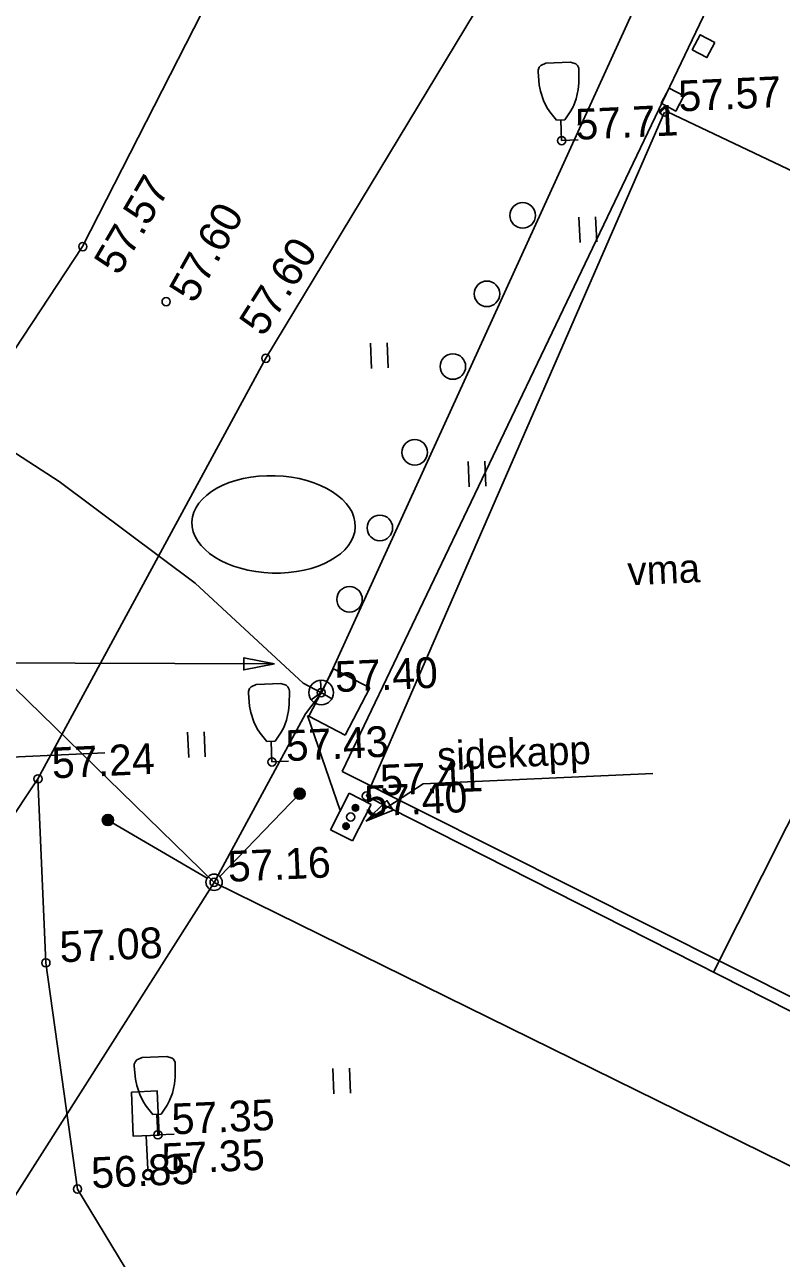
# Model space of a CAD drawing. Extents: x 639882 to 641635, y 6455747 to 6456742.
# Drawn here: x 640240.92 to 640259.37, y 6455948.18 to 6455978.22 of the extents above; entities that cross this region are included whole.
import ezdxf

# ---------------------------------------------------------------- set-up
doc = ezdxf.new("R2010")
doc.units = 0
for name, color, linetype in [('KIHT_10', 7, 'Continuous'), ('KIHT_13', 7, 'Continuous'), ('KIHT_17', 7, 'Continuous'), ('KIHT_22', 7, 'Continuous'), ('KIHT_28', 7, 'Continuous'), ('KIHT_30', 7, 'Continuous'), ('KIHT_31', 7, 'Continuous'), ('KIHT_40', 7, 'Continuous'), ('KIHT_41', 7, 'Continuous'), ('KIHT_46', 7, 'Continuous'), ('KIHT_54', 7, 'Continuous'), ('KIHT_55', 7, 'Continuous'), ('KIHT_57', 7, 'Continuous'), ('KIHT_59', 7, 'Continuous'), ('KIHT_61', 7, 'Continuous'), ('KIHT_7', 7, 'Continuous')]:
    doc.layers.add(name, color=color, linetype=linetype)

# ---------------------------------------------------------------- blocks, each defined once
blk = doc.blocks.new('PUNKT')
at = {"layer": 'KIHT_54'}
blk.add_circle((0, 0), 0.1, dxfattribs=at)
blk = doc.blocks.new('VSITUG')
at = {"layer": 'KIHT_13'}
blk.add_circle((0, 0), 0.199, dxfattribs=at)
blk = doc.blocks.new('VKITPU')
at = {"layer": 'KIHT_10'}
for p, q in [((-0.3, 1.9), (0.3, 1.9)), ((-0.1, 0.5), (0.1, 0.5)), ((0, 0), (0, 0.5)), ((0, 0), (0.4, 0))]:
    blk.add_line(p, q, dxfattribs=at)
for points in [[(-0.1, 0.5), (-0.258, 0.713), (-0.323, 0.825), (-0.4, 1), (-0.461, 1.225), (-0.485, 1.381), (-0.5, 1.7), (-0.498, 1.742), (-0.468, 1.813), (-0.428, 1.85), (-0.3, 1.9)], [(0.1, 0.5), (0.258, 0.713), (0.323, 0.825), (0.4, 1), (0.461, 1.225), (0.485, 1.381), (0.5, 1.7), (0.498, 1.742), (0.468, 1.813), (0.428, 1.85), (0.3, 1.9)]]:
    blk.add_lwpolyline(points, dxfattribs=at)
blk = doc.blocks.new('VLIIKM')
at = {"layer": 'KIHT_46'}
blk.add_line((0, 0.951), (0, 0.126), dxfattribs=at)
blk.add_lwpolyline([(-0.317, 2.027), (0.317, 2.027), (0.317, 0.951), (-0.317, 0.951)], close=True, dxfattribs=at)
blk.add_circle((0, 0), 0.126, dxfattribs=at)
blk = doc.blocks.new('WSNOOL')
at = {"layer": 'KIHT_13'}
blk.add_line((0.2, 0), (3, 0), dxfattribs=at)
for radius in [0.136, 0.121, 0.104, 0.0901, 0.0749, 0.0613, 0.0497, 0.0348, 0.0235, 0.0132, 0.00782]:
    blk.add_circle((3, 0), radius, dxfattribs=at)
blk = doc.blocks.new('KBETPO')
at = {"layer": 'KIHT_28'}
blk.add_lwpolyline([(-0.208, 0.203), (0.208, 0.203), (0.208, -0.203), (-0.208, -0.203)], close=True, dxfattribs=at)
blk = doc.blocks.new('SKAPP')
at = {"layer": 'KIHT_7'}
for p, q in [((-0.5, -0.3), (-0.5, 0.3)), ((-0.5, 0.3), (0.5, 0.3)), ((0.5, -0.3), (0.5, 0.3)), ((-0.5, -0.3), (0.5, -0.3))]:
    blk.add_line(p, q, dxfattribs=at)
for centre, radius in [((-0.25, 0), 0.0781), ((-0.25, 0), 0.0781), ((-0.25, 0), 0.0681), ((-0.25, 0), 0.0581), ((-0.25, 0), 0.0481), ((-0.25, 0), 0.0381), ((-0.25, 0), 0.0281), ((-0.25, 0), 0.0181), ((-0.25, 0), 0.0081), ((0.25, 0), 0.0781), ((0.25, 0), 0.0781), ((0.25, 0), 0.0681), ((0.25, 0), 0.0581), ((0.25, 0), 0.0481), ((0.25, 0), 0.0381), ((0.25, 0), 0.0281), ((0.25, 0), 0.0181), ((0.25, 0), 0.0081)]:
    blk.add_circle(centre, radius, dxfattribs=at)
blk = doc.blocks.new('VHEIN_')
at = {"layer": 'KIHT_41'}
for p, q in [((0, 0.62), (0, 0)), ((0.406, 0.609), (0.406, 0))]:
    blk.add_line(p, q, dxfattribs=at)
blk = doc.blocks.new('KMETS')
at = {"layer": 'KIHT_41'}
blk.add_circle((0, 0), 0.311, dxfattribs=at)
blk = doc.blocks.new('2SIDKA')
at = {"layer": 'KIHT_7'}
for p, q in [((0, 0), (-0.25, -0.166)), ((0, 0.3), (0, 0)), ((0, 0), (0.25, -0.166))]:
    blk.add_line(p, q, dxfattribs=at)
blk.add_circle((0, 0), 0.3, dxfattribs=at)
blk = doc.blocks.new('VKORIS')
at = {"layer": 'KIHT_61'}
for p, q in [((0, 2.5), (0, -2.5)), ((-2.5, 0), (2.5, 0))]:
    blk.add_line(p, q, dxfattribs=at)
blk = doc.blocks.new('VAL_23')
at = {"layer": 'KIHT_17'}
for p, q in [((-0.326, -0.562), (0.326, 0.562)), ((0.326, 0.562), (1.191, 0.061)), ((0.539, -1.064), (1.191, 0.061)), ((-0.326, -0.562), (0.539, -1.064))]:
    blk.add_line(p, q, dxfattribs=at)

msp = doc.modelspace()

# ---------------------------------------------------------------- linework, layer by layer
at = {"layer": 'KIHT_10'}
for p, q in [((640254.011, 6455975.404), (640254.011, 6455975.404)), ((640246.954, 6455960.274), (640246.954, 6455960.274)), ((640244.169, 6455951.187), (640244.169, 6455951.187))]:
    msp.add_line(p, q, dxfattribs=at)
at = {"layer": 'KIHT_13'}
msp.add_line((640245.539, 6455957.339), (640245.539, 6455957.339), dxfattribs=at)
at = {"layer": 'KIHT_17'}
msp.add_line((640247.814, 6455961.4), (640248.615, 6455959.087), dxfattribs=at)
at = {"layer": 'KIHT_22'}
for points in [[(640248.154, 6455961.957), (640248.437, 6455962.542), (640256.754, 6455980.753), (640262.886, 6455993.574), (640268.111, 6456005.01), (640278.952, 6456027.205), (640291.738, 6456056.008), (640298.114, 6456068.14), (640303.624, 6456078.257), (640308.113, 6456084.348), (640314.505, 6456099.738)], [(640011.058, 6456045.151), (640018.096, 6456041.979), (640032.367, 6456061.456), (640037.447, 6456061.83), (640047.308, 6456059.496), (640059.413, 6456055.804), (640073.122, 6456048.824), (640101.758, 6456032.76), (640123.1, 6456021.156), (640128.503, 6456020.814), (640131.891, 6456019.944), (640136.148, 6456018.401), (640143.557, 6456015.52), (640160.667, 6456007.378), (640183.694, 6455996.456), (640214.454, 6455981.942), (640231.419, 6455973.794), (640241.766, 6455967.101), (640245.081, 6455964.621), (640247.71, 6455962.188), (640248.154, 6455961.957)], [(640245.539, 6455957.339), (640239.047, 6455963.649), (640227.452, 6455974.533)], [(640245.539, 6455957.339), (640247.766, 6455961.439), (640248.154, 6455961.957)], [(640150.68, 6455858.161), (640176.548, 6455884.893), (640187.03, 6455895.818), (640195.523, 6455902.918), (640213.22, 6455915.584), (640222.692, 6455922.696), (640238.086, 6455945.626), (640245.539, 6455957.339)], [(640245.539, 6455957.339), (640276.382, 6455942.173), (640291.131, 6455938.232), (640299.009, 6455937.936), (640313.123, 6455938.384), (640333.594, 6455941.512)]]:
    msp.add_lwpolyline(points, dxfattribs=at)
at = {"layer": 'KIHT_28'}
for p, q in [((640256.521, 6455976.095), (640249.254, 6455959.438)), ((640256.521, 6455976.095), (640256.521, 6455976.095)), ((640249.254, 6455959.438), (640249.254, 6455959.438))]:
    msp.add_line(p, q, dxfattribs=at)
msp.add_lwpolyline([(640249.254, 6455959.438), (640291.133, 6455938.224), (640293.594, 6455949.019)], dxfattribs=at)
at = {"layer": 'KIHT_30'}
for p, q in [((640242.336, 6455972.821), (640247.493, 6455982.946)), ((640246.797, 6455970.105), (640253.395, 6455981.013)), ((640242.336, 6455972.821), (640242.336, 6455972.821)), ((640246.797, 6455970.105), (640246.797, 6455970.105)), ((640241.247, 6455959.857), (640241.247, 6455959.857)), ((640241.44, 6455955.378), (640241.44, 6455955.378)), ((640242.211, 6455949.87), (640242.211, 6455949.87))]:
    msp.add_line(p, q, dxfattribs=at)
for points in [[(640242.336, 6455972.821), (640228.115, 6455951.245), (640212.905, 6455932.363), (640200.708, 6455918.302)], [(640220.446, 6455931.982), (640223.279, 6455935.249), (640233.131, 6455947.667), (640241.247, 6455959.857), (640246.797, 6455970.105)], [(640248.087, 6455942.588), (640245.024, 6455945.229), (640242.211, 6455949.87), (640241.44, 6455955.378), (640241.247, 6455959.857)]]:
    msp.add_lwpolyline(points, dxfattribs=at)
at = {"layer": 'KIHT_31'}
msp.add_line((640244.369, 6455971.483), (640244.369, 6455971.483), dxfattribs=at)
at = {"layer": 'KIHT_40'}
msp.add_lwpolyline([(640248.662, 6455960.038), (640259.434, 6455982.546), (640271.108, 6455976.744), (640292.595, 6455966.066), (640297.575, 6455963.917), (640291.628, 6455938.488), (640281.476, 6455943.678), (640259.989, 6455954.356), (640248.662, 6455960.038)], dxfattribs=at)
at = {"layer": 'KIHT_41'}
msp.add_lwpolyline([(640257.715, 6455955.152), (640266.016, 6455971.63), (640256.593, 6455976.104)], dxfattribs=at)
at = {"layer": 'KIHT_46'}
msp.add_line((640243.929, 6455950.216), (640243.929, 6455950.216), dxfattribs=at)
at = {"layer": 'KIHT_55'}
msp.add_lwpolyline([(640247.014, 6455962.657), (640246.265, 6455962.81), (640246.263, 6455962.51)], close=True, dxfattribs=at)
msp.add_lwpolyline([(640247.014, 6455962.657), (640222.726, 6455962.744)], dxfattribs=at)
msp.add_ellipse((640246.99, 6455966.055), major_axis=(1.99, -0.061), ratio=0.595793, dxfattribs=at)
at = {"layer": 'KIHT_7'}
for p, q in [((640248.154, 6455961.957), (640248.154, 6455961.957)), ((640248.87, 6455958.927), (640248.87, 6455958.927))]:
    msp.add_line(p, q, dxfattribs=at)
msp.add_lwpolyline([(640249.242, 6455958.831), (640250.635, 6455959.737), (640256.236, 6455959.987)], dxfattribs=at)
msp.add_lwpolyline([(640249.242, 6455958.831), (640249.905, 6455959.095), (640249.752, 6455959.33)], close=True, dxfattribs=at)

# ---------------------------------------------------------------- block references
at = {"layer": 'KIHT_10', "rotation": 2.56399}
for p in [(640254.01, 6455975.4), (640246.95, 6455960.27), (640244.17, 6455951.19)]:
    msp.add_blockref('VKITPU', p, dxfattribs=at)
at = {"layer": 'KIHT_13'}
for xscale, yscale, rotation in [(0.9999997935888676, 0.9999997935888676, 45.983955391326475), (1.000001475841606, 1.000001475841606, 149.66106614565257)]:
    msp.add_blockref('WSNOOL', (640245.54, 6455957.34), dxfattribs=dict(at, xscale=xscale, yscale=yscale, rotation=rotation))
at = {"layer": 'KIHT_13', "rotation": 2.56399}
msp.add_blockref('VSITUG', (640245.54, 6455957.34), dxfattribs=at)
at = {"layer": 'KIHT_17', "rotation": 2.56399}
msp.add_blockref('VAL_23', (640248.15, 6455961.96), dxfattribs=at)
at = {"layer": 'KIHT_28', "xscale": 0.999997958449131, "yscale": 0.9999979584491311, "rotation": -118.17423105207992}
for p in [(640257.47, 6455977.7), (640256.71, 6455976.4)]:
    msp.add_blockref('KBETPO', p, dxfattribs=at)
at = {"layer": 'KIHT_31', "rotation": 2.56399}
msp.add_blockref('PUNKT', (640244.37, 6455971.48), dxfattribs=at)
at = {"layer": 'KIHT_41', "rotation": 2.56399}
for name, p in [('KMETS', (640253.06, 6455973.58)), ('VHEIN_', (640254.46, 6455972.92)), ('KMETS', (640252.19, 6455971.67)), ('VHEIN_', (640249.38, 6455969.85)), ('KMETS', (640251.36, 6455969.9)), ('KMETS', (640250.43, 6455967.81)), ('VHEIN_', (640251.76, 6455966.97)), ('KMETS', (640249.58, 6455965.97)), ('KMETS', (640248.84, 6455964.23)), ('VHEIN_', (640244.92, 6455960.38)), ('VHEIN_', (640248.46, 6455952.19))]:
    msp.add_blockref(name, p, dxfattribs=at)
at = {"layer": 'KIHT_46', "rotation": 2.56399}
msp.add_blockref('VLIIKM', (640243.93, 6455950.22), dxfattribs=at)
at = {"layer": 'KIHT_54', "rotation": 2.56399}
for p in [(640256.52, 6455976.1), (640254.01, 6455975.4), (640242.34, 6455972.82), (640244.37, 6455971.48), (640246.8, 6455970.1), (640248.15, 6455961.96), (640246.95, 6455960.27), (640241.25, 6455959.86), (640249.25, 6455959.44), (640248.87, 6455958.93), (640245.54, 6455957.34), (640241.44, 6455955.38), (640244.17, 6455951.19), (640243.93, 6455950.22), (640242.21, 6455949.87)]:
    msp.add_blockref('PUNKT', p, dxfattribs=at)
at = {"layer": 'KIHT_61', "rotation": 2.56399}
msp.add_blockref('VKORIS', (640240.38, 6455960.38), dxfattribs=at)
at = {"layer": 'KIHT_7', "rotation": 2.56399}
msp.add_blockref('2SIDKA', (640248.15, 6455961.96), dxfattribs=at)
at = {"layer": 'KIHT_7', "xscale": 0.9999994194726477, "yscale": 0.9999994194726478, "rotation": 62.92070448597513}
msp.add_blockref('SKAPP', (640248.87, 6455958.93), dxfattribs=at)

# ---------------------------------------------------------------- texts
for s, p in [('57.71', (640254.36, 6455975.42)), ('57.40', (640248.5, 6455961.97)), ('57.43', (640247.3, 6455960.29)), ('57.24', (640241.6, 6455959.87)), ('57.41', (640249.6, 6455959.45)), ('57.40', (640249.22, 6455958.94)), ('57.16', (640245.89, 6455957.35)), ('57.08', (640241.79, 6455955.39)), ('57.35', (640244.52, 6455951.2)), ('57.35', (640244.28, 6455950.23)), ('56.85', (640242.56, 6455949.89))]:
    msp.add_text(s, height=0.75, rotation=2.564).set_placement(p)
at = {"layer": 'KIHT_31'}
msp.add_text('57.60', height=0.75, rotation=60.7788, dxfattribs=at).set_placement((640245.06, 6455971.41))
at = {"layer": 'KIHT_57'}
msp.add_text('vma', height=0.7, rotation=2.564, dxfattribs=at).set_placement((640255.63, 6455964.57))
at = {"layer": 'KIHT_59'}
for s, rotation, p in [('57.57', 2.564, (640256.87, 6455976.11)), ('57.57', 59.6509, (640243.22, 6455972.09)), ('57.60', 57.5822, (640246.74, 6455970.6))]:
    msp.add_text(s, height=0.75, rotation=rotation, dxfattribs=at).set_placement(p)
at = {"layer": 'KIHT_7'}
msp.add_text('sidekapp', height=0.7, rotation=2.564, dxfattribs=at).set_placement((640250.99, 6455960.06))

doc.saveas('drawing.dxf')
